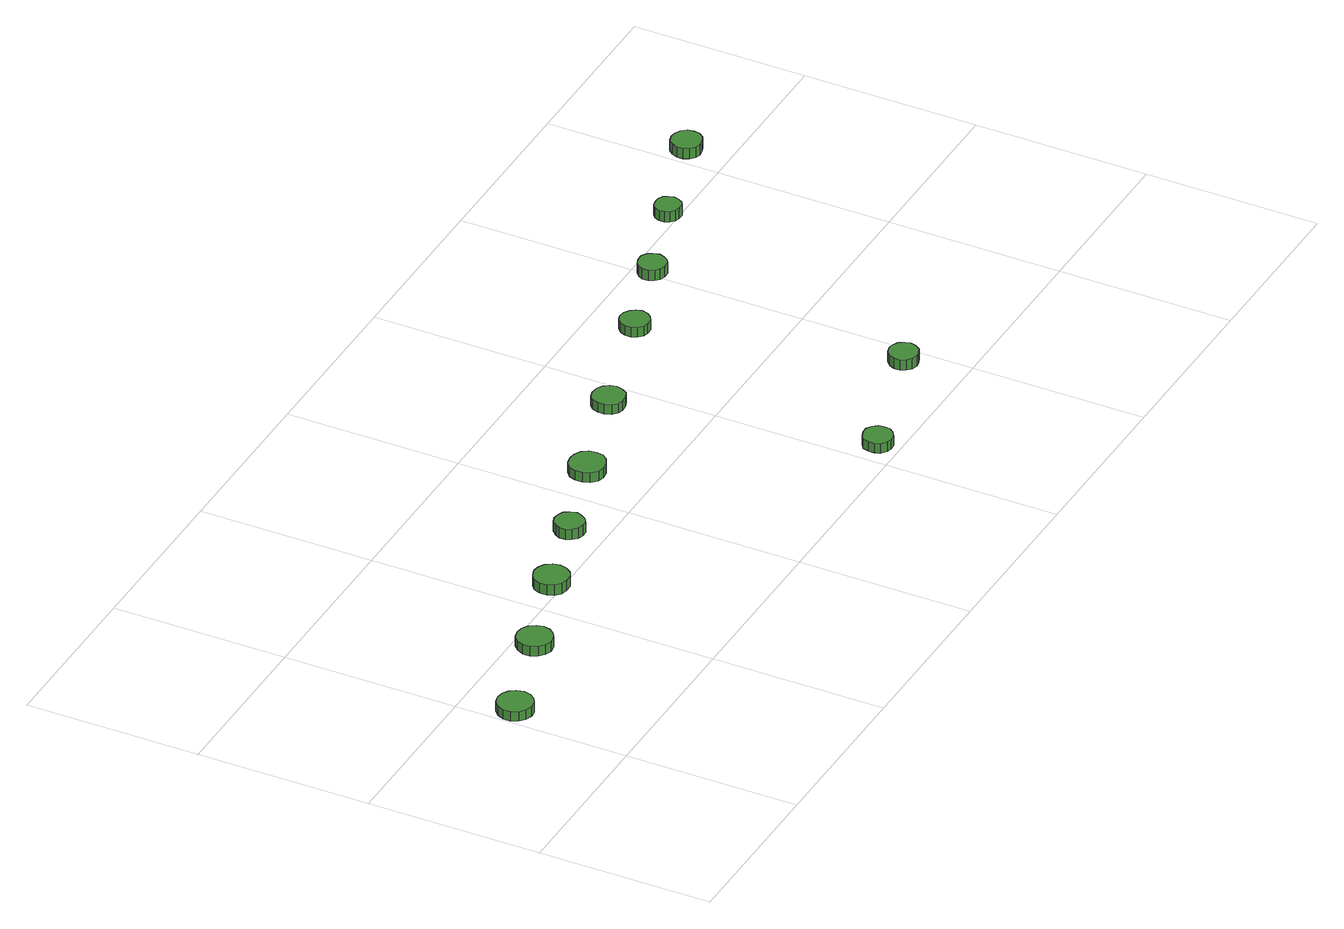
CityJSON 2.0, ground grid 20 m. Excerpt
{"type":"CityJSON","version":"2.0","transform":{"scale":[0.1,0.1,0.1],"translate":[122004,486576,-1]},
"CityObjects":{
"tree1":{"type":"SolitaryVegetationObject","attributes":{"function":"something"},"geometry":[{"type":"MultiSurface","lod":"1","boundaries":[[[0,1,2,3,4,5,6,7,8,9,10,11,12,13,14]],[[15,16,17,18,19,20,21,22,23,24,25,26,27,28,29]],[[0,29,28,1]],[[1,28,27,2]],[[2,27,26,3]],[[3,26,25,4]],[[4,25,24,5]],[[5,24,23,6]],[[6,23,22,7]],[[7,22,21,8]],[[8,21,20,9]],[[9,20,19,10]],[[10,19,18,11]],[[11,18,17,12]],[[12,17,16,13]],[[13,16,15,14]],[[14,15,29,0]]]}]},
"tree2":{"type":"SolitaryVegetationObject","attributes":{"function":"something"},"geometry":[{"type":"MultiSurface","lod":"1","boundaries":[[[30,31,32,33,34,35,36,37,38,39,40,41,42,43,44]],[[45,46,47,48,49,50,51,52,53,54,55,56,57,58,59]],[[30,59,58,31]],[[31,58,57,32]],[[32,57,56,33]],[[33,56,55,34]],[[34,55,54,35]],[[35,54,53,36]],[[36,53,52,37]],[[37,52,51,38]],[[38,51,50,39]],[[39,50,49,40]],[[40,49,48,41]],[[41,48,47,42]],[[42,47,46,43]],[[43,46,45,44]],[[44,45,59,30]]]}]},
"tree3":{"type":"SolitaryVegetationObject","attributes":{"function":"something"},"geometry":[{"type":"MultiSurface","lod":"1","boundaries":[[[60,61,62,63,64,65,66,67,68,69,70,71,72,73,74]],[[75,76,77,78,79,80,81,82,83,84,85,86,87,88,89]],[[60,89,88,61]],[[61,88,87,62]],[[62,87,86,63]],[[63,86,85,64]],[[64,85,84,65]],[[65,84,83,66]],[[66,83,82,67]],[[67,82,81,68]],[[68,81,80,69]],[[69,80,79,70]],[[70,79,78,71]],[[71,78,77,72]],[[72,77,76,73]],[[73,76,75,74]],[[74,75,89,60]]]}]},
"tree4":{"type":"SolitaryVegetationObject","attributes":{"function":"something"},"geometry":[{"type":"MultiSurface","lod":"1","boundaries":[[[90,91,92,93,94,95,96,97,98,99,100,101,102,103,104]],[[105,106,107,108,109,110,111,112,113,114,115,116,117,118,119]],[[90,119,118,91]],[[91,118,117,92]],[[92,117,116,93]],[[93,116,115,94]],[[94,115,114,95]],[[95,114,113,96]],[[96,113,112,97]],[[97,112,111,98]],[[98,111,110,99]],[[99,110,109,100]],[[100,109,108,101]],[[101,108,107,102]],[[102,107,106,103]],[[103,106,105,104]],[[104,105,119,90]]]}]},
"tree5":{"type":"SolitaryVegetationObject","attributes":{"function":"something"},"geometry":[{"type":"MultiSurface","lod":"1","boundaries":[[[120,121,122,123,124,125,126,127,128,129,130,131,132,133,134]],[[135,136,137,138,139,140,141,142,143,144,145,146,147,148,149]],[[120,149,148,121]],[[121,148,147,122]],[[122,147,146,123]],[[123,146,145,124]],[[124,145,144,125]],[[125,144,143,126]],[[126,143,142,127]],[[127,142,141,128]],[[128,141,140,129]],[[129,140,139,130]],[[130,139,138,131]],[[131,138,137,132]],[[132,137,136,133]],[[133,136,135,134]],[[134,135,149,120]]]}]},
"tree6":{"type":"SolitaryVegetationObject","attributes":{"function":"something"},"geometry":[{"type":"MultiSurface","lod":"1","boundaries":[[[150,151,152,153,154,155,156,157,158,159,160,161,162,163,164]],[[165,166,167,168,169,170,171,172,173,174,175,176,177,178,179]],[[150,179,178,151]],[[151,178,177,152]],[[152,177,176,153]],[[153,176,175,154]],[[154,175,174,155]],[[155,174,173,156]],[[156,173,172,157]],[[157,172,171,158]],[[158,171,170,159]],[[159,170,169,160]],[[160,169,168,161]],[[161,168,167,162]],[[162,167,166,163]],[[163,166,165,164]],[[164,165,179,150]]]}]},
"tree7":{"type":"SolitaryVegetationObject","attributes":{"function":"something"},"geometry":[{"type":"MultiSurface","lod":"1","boundaries":[[[180,181,182,183,184,185,186,187,188,189,190,191,192,193,194]],[[195,196,197,198,199,200,201,202,203,204,205,206,207,208,209]],[[180,209,208,181]],[[181,208,207,182]],[[182,207,206,183]],[[183,206,205,184]],[[184,205,204,185]],[[185,204,203,186]],[[186,203,202,187]],[[187,202,201,188]],[[188,201,200,189]],[[189,200,199,190]],[[190,199,198,191]],[[191,198,197,192]],[[192,197,196,193]],[[193,196,195,194]],[[194,195,209,180]]]}]},
"tree8":{"type":"SolitaryVegetationObject","attributes":{"function":"something"},"geometry":[{"type":"MultiSurface","lod":"1","boundaries":[[[210,211,212,213,214,215,216,217,218,219,220,221,222,223,224]],[[225,226,227,228,229,230,231,232,233,234,235,236,237,238,239]],[[210,239,238,211]],[[211,238,237,212]],[[212,237,236,213]],[[213,236,235,214]],[[214,235,234,215]],[[215,234,233,216]],[[216,233,232,217]],[[217,232,231,218]],[[218,231,230,219]],[[219,230,229,220]],[[220,229,228,221]],[[221,228,227,222]],[[222,227,226,223]],[[223,226,225,224]],[[224,225,239,210]]]}]},
"tree9":{"type":"SolitaryVegetationObject","attributes":{"function":"something"},"geometry":[{"type":"MultiSurface","lod":"1","boundaries":[[[240,241,242,243,244,245,246,247,248,249,250,251,252,253,254]],[[255,256,257,258,259,260,261,262,263,264,265,266,267,268,269]],[[240,269,268,241]],[[241,268,267,242]],[[242,267,266,243]],[[243,266,265,244]],[[244,265,264,245]],[[245,264,263,246]],[[246,263,262,247]],[[247,262,261,248]],[[248,261,260,249]],[[249,260,259,250]],[[250,259,258,251]],[[251,258,257,252]],[[252,257,256,253]],[[253,256,255,254]],[[254,255,269,240]]]}]},
"tree10":{"type":"SolitaryVegetationObject","attributes":{"function":"something"},"geometry":[{"type":"MultiSurface","lod":"1","boundaries":[[[270,271,272,273,274,275,276,277,278,279,280,281,282,283,284]],[[285,286,287,288,289,290,291,292,293,294,295,296,297,298,299]],[[270,299,298,271]],[[271,298,297,272]],[[272,297,296,273]],[[273,296,295,274]],[[274,295,294,275]],[[275,294,293,276]],[[276,293,292,277]],[[277,292,291,278]],[[278,291,290,279]],[[279,290,289,280]],[[280,289,288,281]],[[281,288,287,282]],[[282,287,286,283]],[[283,286,285,284]],[[284,285,299,270]]]}]},
"tree11":{"type":"SolitaryVegetationObject","attributes":{"function":"something"},"geometry":[{"type":"MultiSurface","lod":"1","boundaries":[[[300,301,302,303,304,305,306,307,308,309,310,311,312,313,314]],[[315,316,317,318,319,320,321,322,323,324,325,326,327,328,329]],[[300,329,328,301]],[[301,328,327,302]],[[302,327,326,303]],[[303,326,325,304]],[[304,325,324,305]],[[305,324,323,306]],[[306,323,322,307]],[[307,322,321,308]],[[308,321,320,309]],[[309,320,319,310]],[[310,319,318,311]],[[311,318,317,312]],[[312,317,316,313]],[[313,316,315,314]],[[314,315,329,300]]]}]},
"tree12":{"type":"SolitaryVegetationObject","attributes":{"function":"something"},"geometry":[{"type":"MultiSurface","lod":"1","boundaries":[[[330,331,332,333,334,335,336,337,338,339,340,341,342,343,344]],[[345,346,347,348,349,350,351,352,353,354,355,356,357,358,359]],[[330,359,358,331]],[[331,358,357,332]],[[332,357,356,333]],[[333,356,355,334]],[[334,355,354,335]],[[335,354,353,336]],[[336,353,352,337]],[[337,352,351,338]],[[338,351,350,339]],[[339,350,349,340]],[[340,349,348,341]],[[341,348,347,342]],[[342,347,346,343]],[[343,346,345,344]],[[344,345,359,330]]]}]}
},
"vertices":[
[43,141,17],[41,149,17],[36,156,17],[29,160,17],[21,161,17],[13,159,17],[7,153,17],[3,145,17],[3,137,17],[7,129,17],[13,124,17],[21,121,17],[29,122,17],[36,126,17],[41,133,17],[41,133,5],[36,126,5],[29,122,5],[21,121,5],[13,124,5],[7,129,5],[3,137,5],[3,145,5],[7,153,5],[13,159,5],[21,161,5],[29,160,5],[36,156,5],[41,149,5],[43,141,5],
[159,177,17],[157,185,17],[152,192,17],[145,196,17],[137,197,17],[129,195,17],[123,189,17],[119,181,17],[119,173,17],[123,165,17],[129,160,17],[137,157,17],[145,158,17],[152,162,17],[157,169,17],[157,169,5],[152,162,5],[145,158,5],[137,157,5],[129,160,5],[123,165,5],[119,173,5],[119,181,5],[123,189,5],[129,195,5],[137,197,5],[145,196,5],[152,192,5],[157,185,5],[159,177,5],
[266,212,18],[264,220,18],[259,227,18],[252,231,18],[244,232,18],[236,229,18],[230,224,18],[227,216,18],[227,208,18],[230,201,18],[236,195,18],[244,193,18],[252,193,18],[259,197,18],[264,204,18],[264,204,5],[259,197,5],[252,193,5],[244,193,5],[236,195,5],[230,201,5],[227,208,5],[227,216,5],[230,224,5],[236,229,5],[244,232,5],[252,231,5],[259,227,5],[264,220,5],[266,212,5],
[360,240,18],[358,247,18],[354,253,18],[348,256,18],[341,257,18],[335,255,18],[330,250,18],[327,244,18],[327,237,18],[330,231,18],[335,226,18],[341,224,18],[348,224,18],[354,228,18],[358,234,18],[358,234,5],[354,228,5],[348,224,5],[341,224,5],[335,226,5],[330,231,5],[327,237,5],[327,244,5],[330,250,5],[335,255,5],[341,257,5],[348,256,5],[354,253,5],[358,247,5],[360,240,5],
[469,273,17],[468,281,17],[463,288,17],[455,292,17],[447,293,17],[439,291,17],[432,285,17],[429,277,17],[429,269,17],[432,261,17],[439,255,17],[447,253,17],[455,254,17],[463,258,17],[468,265,17],[468,265,5],[463,258,5],[455,254,5],[447,253,5],[439,255,5],[432,261,5],[429,269,5],[429,277,5],[432,285,5],[439,291,5],[447,293,5],[455,292,5],[463,288,5],[468,281,5],[469,273,5],
[646,25,18],[645,32,18],[641,37,18],[635,41,18],[628,41,18],[622,39,18],[616,35,18],[614,28,18],[614,21,18],[616,15,18],[622,10,18],[628,8,18],[635,9,18],[641,13,18],[645,18,18],[645,18,6],[641,13,6],[635,9,6],[628,8,6],[622,10,6],[616,15,6],[614,21,6],[614,28,6],[616,35,6],[622,39,6],[628,41,6],[635,41,6],[641,37,6],[645,32,6],[646,25,6],
[587,309,17],[585,316,17],[581,322,17],[574,326,17],[566,327,17],[559,325,17],[554,320,17],[551,313,17],[551,305,17],[554,298,17],[559,293,17],[566,291,17],[574,292,17],[581,295,17],[585,302,17],[585,302,5],[581,295,5],[574,292,5],[566,291,5],[559,293,5],[554,298,5],[551,305,5],[551,313,5],[554,320,5],[559,325,5],[566,327,5],[574,326,5],[581,322,5],[585,316,5],[587,309,5],
[796,71,18],[794,77,18],[790,83,18],[784,86,18],[778,87,18],[771,85,18],[766,80,18],[763,74,18],[763,67,18],[766,61,18],[771,56,18],[778,54,18],[784,55,18],[790,58,18],[794,64,18],[794,64,5],[790,58,5],[784,55,5],[778,54,5],[771,56,5],[766,61,5],[763,67,5],[763,74,5],[766,80,5],[771,85,5],[778,87,5],[784,86,5],[790,83,5],[794,77,5],[796,71,5],
[723,348,17],[721,355,17],[717,360,17],[711,364,17],[704,365,17],[698,363,17],[693,358,17],[690,352,17],[690,345,17],[693,338,17],[698,334,17],[704,332,17],[711,332,17],[717,336,17],[721,341,17],[721,341,5],[717,336,5],[711,332,5],[704,332,5],[698,334,5],[693,338,5],[690,345,5],[690,352,5],[693,358,5],[698,363,5],[704,365,5],[711,364,5],[717,360,5],[721,355,5],[723,348,5],
[820,377,20],[818,384,20],[815,389,20],[809,393,20],[802,393,20],[796,391,20],[791,387,20],[788,381,20],[788,374,20],[791,368,20],[796,364,20],[802,362,20],[809,362,20],[815,366,20],[818,371,20],[818,371,7],[815,366,7],[809,362,7],[802,362,7],[796,364,7],[791,368,7],[788,374,7],[788,381,7],[791,387,7],[796,391,7],[802,393,7],[809,393,7],[815,389,7],[818,384,7],[820,377,7],
[917,409,23],[915,415,23],[912,420,23],[907,423,23],[901,423,23],[895,422,23],[890,418,23],[888,412,23],[888,406,23],[890,401,23],[895,397,23],[901,395,23],[907,395,23],[912,398,23],[915,403,23],[915,403,10],[912,398,10],[907,395,10],[901,395,10],[895,397,10],[890,401,10],[888,406,10],[888,412,10],[890,418,10],[895,422,10],[901,423,10],[907,423,10],[912,420,10],[915,415,10],[917,409,10],
[1029,443,27],[1028,450,27],[1023,456,27],[1017,459,27],[1010,460,27],[1003,458,27],[998,453,27],[995,446,27],[995,439,27],[998,433,27],[1003,428,27],[1010,426,27],[1017,427,27],[1023,430,27],[1028,436,27],[1028,436,14],[1023,430,14],[1017,427,14],[1010,426,14],[1003,428,14],[998,433,14],[995,439,14],[995,446,14],[998,453,14],[1003,458,14],[1010,460,14],[1017,459,14],[1023,456,14],[1028,450,14],[1029,443,14]
]}
